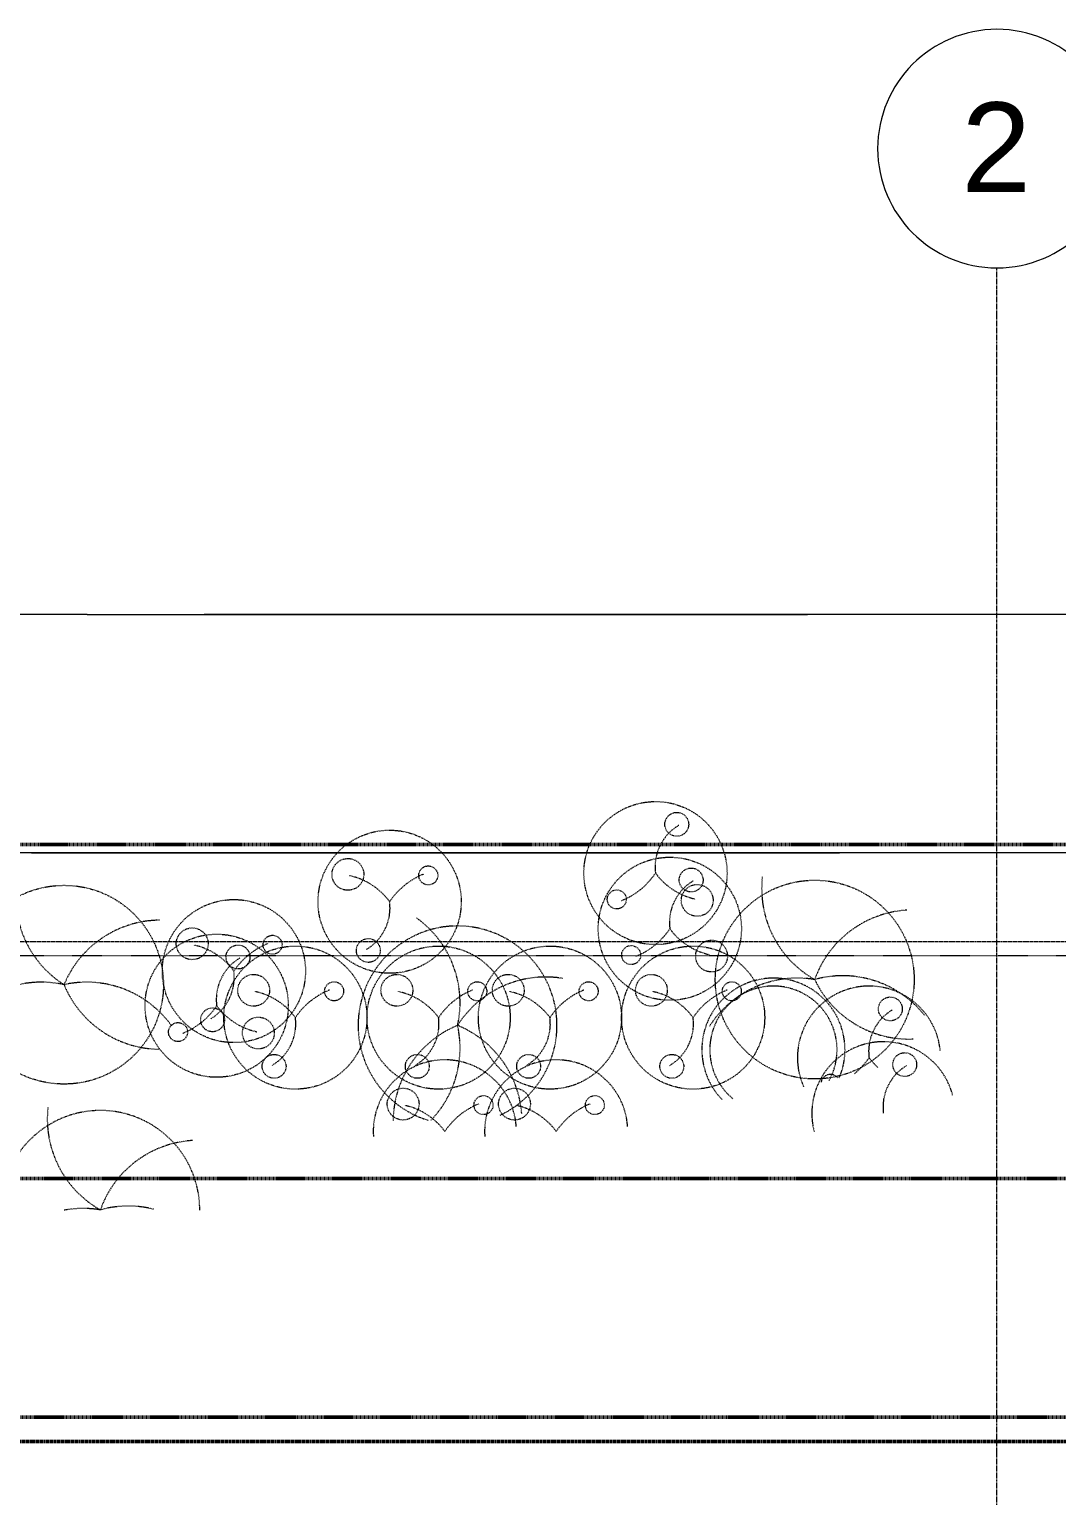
# Model space of a CAD drawing. Header units: inches. Extents: x -4294 to -464, y 9706 to 12475.
# Drawn here: x -3397.6 to -3139.3, y 12104.9 to 12473.7 of the extents above; entities that cross this region are included whole.
import ezdxf

# ---------------------------------------------------------------- set-up
doc = ezdxf.new("R2010")
doc.units = ezdxf.units.IN
doc.header["$MEASUREMENT"] = 0
for name, pattern in [('Aligning Line 1_8_', [0.25, 0.125, -0.125]), ('Dash', [0.25, 0.125, -0.125]), ('Dash 1_16_', [0.125, 0.0625, -0.0625]), ('Dash Dot 3_16_', [0.3125, 0.1875, -0.0625, 0, -0.0625]), ('Double Dash 3_8_', [1, 0.375, -0.125, 0.125, -0.125, 0.125, -0.125]), ('Grid Line 1_2_', [0.875, 0.5, -0.125, 0.125, -0.125])]:
    doc.linetypes.add(name, pattern=pattern)
for name, color, linetype, lineweight in [('0-1', 7, 'Continuous', 5), ('0-4', 7, 'Continuous', 9), ('0-5', 147, 'Aligning Line 1_8_', 9), ('0-6', 165, 'Continuous', 5), ('A-ANNO-SYMB-1', 150, 'Dash Dot 3_16_', 9), ('A-DETL-GENF-HDLN-1', 53, 'Dash', 9), ('C-PROP-LINE-1', 250, 'Double Dash 3_8_', 50), ('C-PROP-LINE-2', 91, 'Dash 1_16_', 50), ('C-TOPO', 7, 'Continuous', 9), ('G-ANNO-SYMB-1', 147, 'Aligning Line 1_8_', 9), ('S-GRID-1', 1, 'Grid Line 1_2_', 9), ('S-GRID-IDEN', 1, 'Continuous', 9), ('S-GRID-IDEN-1', 147, 'Continuous', 9)]:
    doc.layers.add(name, color=color, linetype=linetype, lineweight=lineweight)
doc.styles.add('Arial_1', font='arial.ttf', dxfattribs={"height": 22.5})

# ---------------------------------------------------------------- blocks, each defined once
blk = doc.blocks.new('CTR - 1st Phase - Unit Layouts_rvt-1-FLOOR PLAN - 1ST FLOOR')
at = {"layer": 'G-ANNO-SYMB-1'}
blk.add_line((-1813.52, 12240.75), (-4009.53, 12240.75), dxfattribs=at)
blk = doc.blocks.new('fountain grass 26746 - fountain grass 26746-1276660-FLOOR PLAN - 1ST FLOOR')
at = {"layer": 'A-DETL-GENF-HDLN-1'}
blk.add_circle((0, 0), 25, dxfattribs=at)
for centre, start, end in [((-23.69, -11.28), 25.4534, 92.5466), ((4.35, 25.88), 260.4534, 327.5466), ((-7.03, 25.28), 218.4534, 285.5466), ((-24.74, 8.74), 273.4534, 340.5466), ((-12.9, -22.85), 353.4534, 60.5466)]:
    blk.add_arc(centre, 26.24, start, end, dxfattribs=at)
blk = doc.blocks.new('lupin 26755 - lupin 26755-1276655-FLOOR PLAN - 1ST FLOOR')
at = {"layer": 'A-DETL-GENF-HDLN-1'}
for centre, radius in [((0, 0), 18), ((-10.49, 6.87), 4), ((9.72, 6.62), 2.39), ((-5.36, -12.26), 3)]:
    blk.add_circle(centre, radius, dxfattribs=at)
for centre, radius, start, end in [((-13.57, -9.88), 16.78, 36.0514, 77.9486), ((15.36, -10.23), 18.46, 111.6663, 146.3337), ((-12.13, -1.52), 12.23, 300.9755, 7.1395)]:
    blk.add_arc(centre, radius, start, end, dxfattribs=at)
blk = doc.blocks.new('fountain grass 26747 - fountain grass 26747-V117-FLOOR PLAN - 1ST FLOOR')
at = {"layer": 'A-DETL-GENF-HDLN-1'}
blk.add_circle((0, 0), 25, dxfattribs=at)
for centre, start, end in [((-25.61, 5.7), 347.4534, 54.5466), ((22.14, -14.08), 80.4534, 147.5466), ((10.02, -24.25), 112.4534, 179.5466), ((-25.61, -5.7), 305.4534, 12.5466), ((-10.02, -24.25), 0.4534, 67.5466)]:
    blk.add_arc(centre, 26.24, start, end, dxfattribs=at)
blk = doc.blocks.new('fountain grass 26746 - fountain grass 26746-V127-FLOOR PLAN - 1ST FLOOR')
at = {"layer": 'A-DETL-GENF-HDLN-1'}
for centre, radius, start, end in [((0, 0), 25, 179.8641, 273), ((4.35, 25.88), 26.24, 260.4534, 280.459), ((0, 0), 25, 273, 0.6403), ((-24.74, 8.74), 26.24, 273.4534, 340.5466), ((-7.03, 25.28), 26.24, 255.8407, 285.5466), ((-12.9, -22.85), 26.24, 353.4534, 60.5466)]:
    blk.add_arc(centre, radius, start, end, dxfattribs=at)
blk = doc.blocks.new('hydrangea 26752 - hydrangea 26752-1276662-FLOOR PLAN - 1ST FLOOR')
at = {"layer": 'A-DETL-GENF-HDLN-1'}
for centre, radius in [((0, 0), 18), ((-10.49, 6.87), 4), ((9.72, 6.62), 2.39), ((-5.36, -12.26), 3)]:
    blk.add_circle(centre, radius, dxfattribs=at)
for centre, radius, start, end in [((-13.57, -9.88), 16.78, 36.0514, 77.9486), ((15.36, -10.23), 18.46, 111.6663, 146.3337), ((-12.13, -1.52), 12.23, 300.9755, 7.1395)]:
    blk.add_arc(centre, radius, start, end, dxfattribs=at)
blk = doc.blocks.new('fountain grass 26747 - fountain grass 26747-V221-FLOOR PLAN - 1ST FLOOR')
at = {"layer": 'A-DETL-GENF-HDLN-1'}
for centre, radius, start, end in [((-25.61, 5.7), 26.24, 347.4534, 54.5466), ((0, 0), 25, 360, 252.729), ((22.14, -14.08), 26.24, 80.4534, 147.5466), ((10.02, -24.25), 26.24, 112.4534, 179.5466), ((-25.61, -5.7), 26.24, 316.3758, 12.5466), ((-10.02, -24.25), 26.24, 4.5658, 67.5466), ((0, 0), 25, 295.4109, 360)]:
    blk.add_arc(centre, radius, start, end, dxfattribs=at)
blk = doc.blocks.new('lupin 26755 - lupin 26755-V223-FLOOR PLAN - 1ST FLOOR')
at = {"layer": 'A-DETL-GENF-HDLN-1'}
for centre, radius in [((-10.49, 6.87), 4), ((9.72, 6.62), 2.39)]:
    blk.add_circle(centre, radius, dxfattribs=at)
for centre, radius, start, end in [((0, 0), 18, 4.052, 184.0357), ((-13.57, -9.88), 16.78, 36.0514, 77.9486), ((15.36, -10.23), 18.46, 111.6663, 146.3337)]:
    blk.add_arc(centre, radius, start, end, dxfattribs=at)
blk = doc.blocks.new('lupin 26755 - lupin 26755-V224-FLOOR PLAN - 1ST FLOOR')
at = {"layer": 'A-DETL-GENF-HDLN-1'}
for centre, radius in [((-10.49, 6.87), 4), ((9.72, 6.62), 2.39)]:
    blk.add_circle(centre, radius, dxfattribs=at)
for centre, radius, start, end in [((0, 0), 18, 4.0524, 184.0353), ((-13.57, -9.88), 16.78, 36.0514, 77.9486), ((15.36, -10.23), 18.46, 111.6663, 146.3337)]:
    blk.add_arc(centre, radius, start, end, dxfattribs=at)
blk = doc.blocks.new('lupin 26755 - lupin 26755-V323-FLOOR PLAN - 1ST FLOOR')
at = {"layer": 'A-DETL-GENF-HDLN-1'}
blk.add_circle((-5.36, -12.26), 3, dxfattribs=at)
for centre, radius, start, end in [((15.36, -10.23), 18.46, 129.2321, 146.3337), ((9.72, 6.62), 2.39, 221.3788, 341), ((9.72, 6.62), 2.39, 341, 348.5864), ((0, 0), 18, 360, 24.0278), ((-13.57, -9.88), 16.78, 36.0514, 47.2534), ((0, 0), 18, 185.3943, 360), ((-12.13, -1.52), 12.23, 300.9755, 7.1395)]:
    blk.add_arc(centre, radius, start, end, dxfattribs=at)
blk = doc.blocks.new('lupin 26755 - lupin 26755-V324-FLOOR PLAN - 1ST FLOOR')
at = {"layer": 'A-DETL-GENF-HDLN-1'}
blk.add_circle((-5.36, -12.26), 3, dxfattribs=at)
for centre, radius, start, end in [((0, 0), 18, 360, 14.7254), ((0, 0), 18, 194.7087, 360), ((-12.13, -1.52), 12.23, 300.9755, 7.1395)]:
    blk.add_arc(centre, radius, start, end, dxfattribs=at)
blk = doc.blocks.new('yew 26768 - yew 26768-V325-FLOOR PLAN - 1ST FLOOR')
at = {"layer": 'A-DETL-GENF-HDLN-1'}
for radius, start, end in [(16, 360, 50.4575), (18, 360, 44.1889), (16, 151.2034, 360), (18, 156.9992, 360)]:
    blk.add_arc((0, 0), radius, start, end, dxfattribs=at)
blk = doc.blocks.new('CTR  - Topography_rvt-1-FLOOR PLAN - 1ST FLOOR')
at = {"layer": 'C-TOPO'}
for p, q in [((-3383.09, 12326.59), (-3409.85, 12326.59)), ((-3383.09, 12326.59), (-3409.85, 12326.59)), ((-3383.09, 12326.59), (-3353.66, 12326.59)), ((-3383.09, 12326.59), (-3353.66, 12326.59)), ((-3315.29, 12326.59), (-3353.66, 12326.59)), ((-3353.66, 12326.59), (-3315.29, 12326.59)), ((-3315.29, 12326.59), (-3289.23, 12326.59)), ((-3289.23, 12326.59), (-3315.29, 12326.59)), ((-3289.23, 12326.59), (-3245.43, 12326.59)), ((-3245.43, 12326.59), (-3289.23, 12326.59)), ((-3201.97, 12326.59), (-3245.43, 12326.59)), ((-3245.43, 12326.59), (-3201.97, 12326.59)), ((-3062.53, 12326.59), (-3201.97, 12326.59)), ((-3062.53, 12326.59), (-3201.97, 12326.59)), ((-3397.05, 12266.59), (-3449.55, 12266.59)), ((-3397.05, 12266.59), (-3449.55, 12266.59)), ((-3339.31, 12266.59), (-3397.05, 12266.59)), ((-3397.05, 12266.59), (-3339.31, 12266.59)), ((-3339.31, 12266.59), (-3264.04, 12266.59)), ((-3264.04, 12266.59), (-3339.31, 12266.59)), ((-3264.04, 12266.59), (-3212.9, 12266.59)), ((-3212.9, 12266.59), (-3264.04, 12266.59)), ((-3193.88, 12266.59), (-3212.9, 12266.59)), ((-3212.9, 12266.59), (-3193.88, 12266.59)), ((-3128.02, 12266.59), (-3193.88, 12266.59)), ((-3128.02, 12266.59), (-3193.88, 12266.59))]:
    blk.add_line(p, q, dxfattribs=at)
at = {"layer": '0-4'}
for name, p, rotation in [('lupin 26755 - lupin 26755-1276655-FLOOR PLAN - 1ST FLOOR', (-3240.19, 12261.53), 180), ('lupin 26755 - lupin 26755-1276655-FLOOR PLAN - 1ST FLOOR', (-3236.58, 12247.53), 180), ('fountain grass 26747 - fountain grass 26747-V117-FLOOR PLAN - 1ST FLOOR', (-3388.9, 12233.46), 89.99999999999982), ('fountain grass 26746 - fountain grass 26746-1276660-FLOOR PLAN - 1ST FLOOR', (-3200.15, 12234.75), 180), ('lupin 26755 - lupin 26755-1276655-FLOOR PLAN - 1ST FLOOR', (-3350.52, 12228.17), 180), ('yew 26768 - yew 26768-V325-FLOOR PLAN - 1ST FLOOR', (-3210.53, 12217.11), 180), ('lupin 26755 - lupin 26755-V323-FLOOR PLAN - 1ST FLOOR', (-3186.49, 12215.11), 180), ('lupin 26755 - lupin 26755-V324-FLOOR PLAN - 1ST FLOOR', (-3182.88, 12201.11), 180), ('fountain grass 26746 - fountain grass 26746-V127-FLOOR PLAN - 1ST FLOOR', (-3379.77, 12176.82), 180)]:
    blk.add_blockref(name, p, dxfattribs=dict(at, rotation=rotation))
for name, p in [('lupin 26755 - lupin 26755-1276655-FLOOR PLAN - 1ST FLOOR', (-3307.03, 12254.33)), ('hydrangea 26752 - hydrangea 26752-1276662-FLOOR PLAN - 1ST FLOOR', (-3346.19, 12236.88)), ('fountain grass 26747 - fountain grass 26747-V221-FLOOR PLAN - 1ST FLOOR', (-3289.95, 12223.23)), ('lupin 26755 - lupin 26755-1276655-FLOOR PLAN - 1ST FLOOR', (-3330.72, 12225.18)), ('lupin 26755 - lupin 26755-1276655-FLOOR PLAN - 1ST FLOOR', (-3294.72, 12225.18)), ('lupin 26755 - lupin 26755-1276655-FLOOR PLAN - 1ST FLOOR', (-3266.72, 12225.18)), ('lupin 26755 - lupin 26755-1276655-FLOOR PLAN - 1ST FLOOR', (-3230.72, 12225.18)), ('lupin 26755 - lupin 26755-V223-FLOOR PLAN - 1ST FLOOR', (-3293.15, 12196.56)), ('lupin 26755 - lupin 26755-V224-FLOOR PLAN - 1ST FLOOR', (-3265.15, 12196.56))]:
    blk.add_blockref(name, p, dxfattribs=at)
blk = doc.blocks.new('Family - ___-1878357-FLOOR PLAN - 1ST FLOOR')
at = {"layer": 'C-PROP-LINE-1'}
for p, q in [((-3989.61, 12268.69), (-629.56, 12268.69)), ((-3929.52, 12184.69), (-712.51, 12184.69)), ((-3869.45, 12124.69), (-747.76, 12124.69))]:
    blk.add_line(p, q, dxfattribs=at)
blk = doc.blocks.new('Grid - Grid Head - Circle-50561-FLOOR PLAN - 1ST FLOOR')
at = {"layer": 'S-GRID-IDEN-1'}
for start, end in [(360, 180), (180, 360)]:
    blk.add_arc((0, 0), 0.25, start, end, dxfattribs=at)
blk = doc.blocks.new('CTR - 1st Phase - Shell_rvt-1-FLOOR PLAN - 1ST FLOOR')
at = {"layer": 'S-GRID-1'}
blk.add_line((-3154.32, 9836.18), (-3154.32, 12413.74), dxfattribs=at)
at = {"layer": '0-5'}
blk.add_blockref('Family - ___-1878357-FLOOR PLAN - 1ST FLOOR', (0, 0), dxfattribs=at)
at = {"layer": '0-6', "xscale": 120, "yscale": 120, "zscale": 120}
blk.add_blockref('Grid - Grid Head - Circle-50561-FLOOR PLAN - 1ST FLOOR', (-3154.32, 12443.74), dxfattribs=at)
at = {"layer": 'S-GRID-IDEN', "insert": (-3163.24, 12455.35), "char_height": 22.5, "width": 21.21, "attachment_point": 1, "style": 'Arial_1'}
blk.add_mtext('2', dxfattribs=at)
blk = doc.blocks.new('Family - ___-1870007-FLOOR PLAN - 1ST FLOOR')
at = {"layer": 'C-PROP-LINE-2'}
blk.add_line((-2637.92, 12118.59), (-3860.72, 12118.59), dxfattribs=at)

msp = doc.modelspace()

# ---------------------------------------------------------------- linework, layer by layer
at = {"layer": 'A-ANNO-SYMB-1'}
msp.add_line((-2068.9044, 12244.2516), (-3993.0647, 12244.2516), dxfattribs=at)

# ---------------------------------------------------------------- block references
at = {"layer": '0-1'}
for name in ['CTR - 1st Phase - Shell_rvt-1-FLOOR PLAN - 1ST FLOOR', 'CTR  - Topography_rvt-1-FLOOR PLAN - 1ST FLOOR', 'CTR - 1st Phase - Unit Layouts_rvt-1-FLOOR PLAN - 1ST FLOOR']:
    msp.add_blockref(name, (0, 0), dxfattribs=at)
at = {"layer": 'C-PROP-LINE-2'}
msp.add_blockref('Family - ___-1870007-FLOOR PLAN - 1ST FLOOR', (0, 0), dxfattribs=at)

doc.saveas('drawing.dxf')
